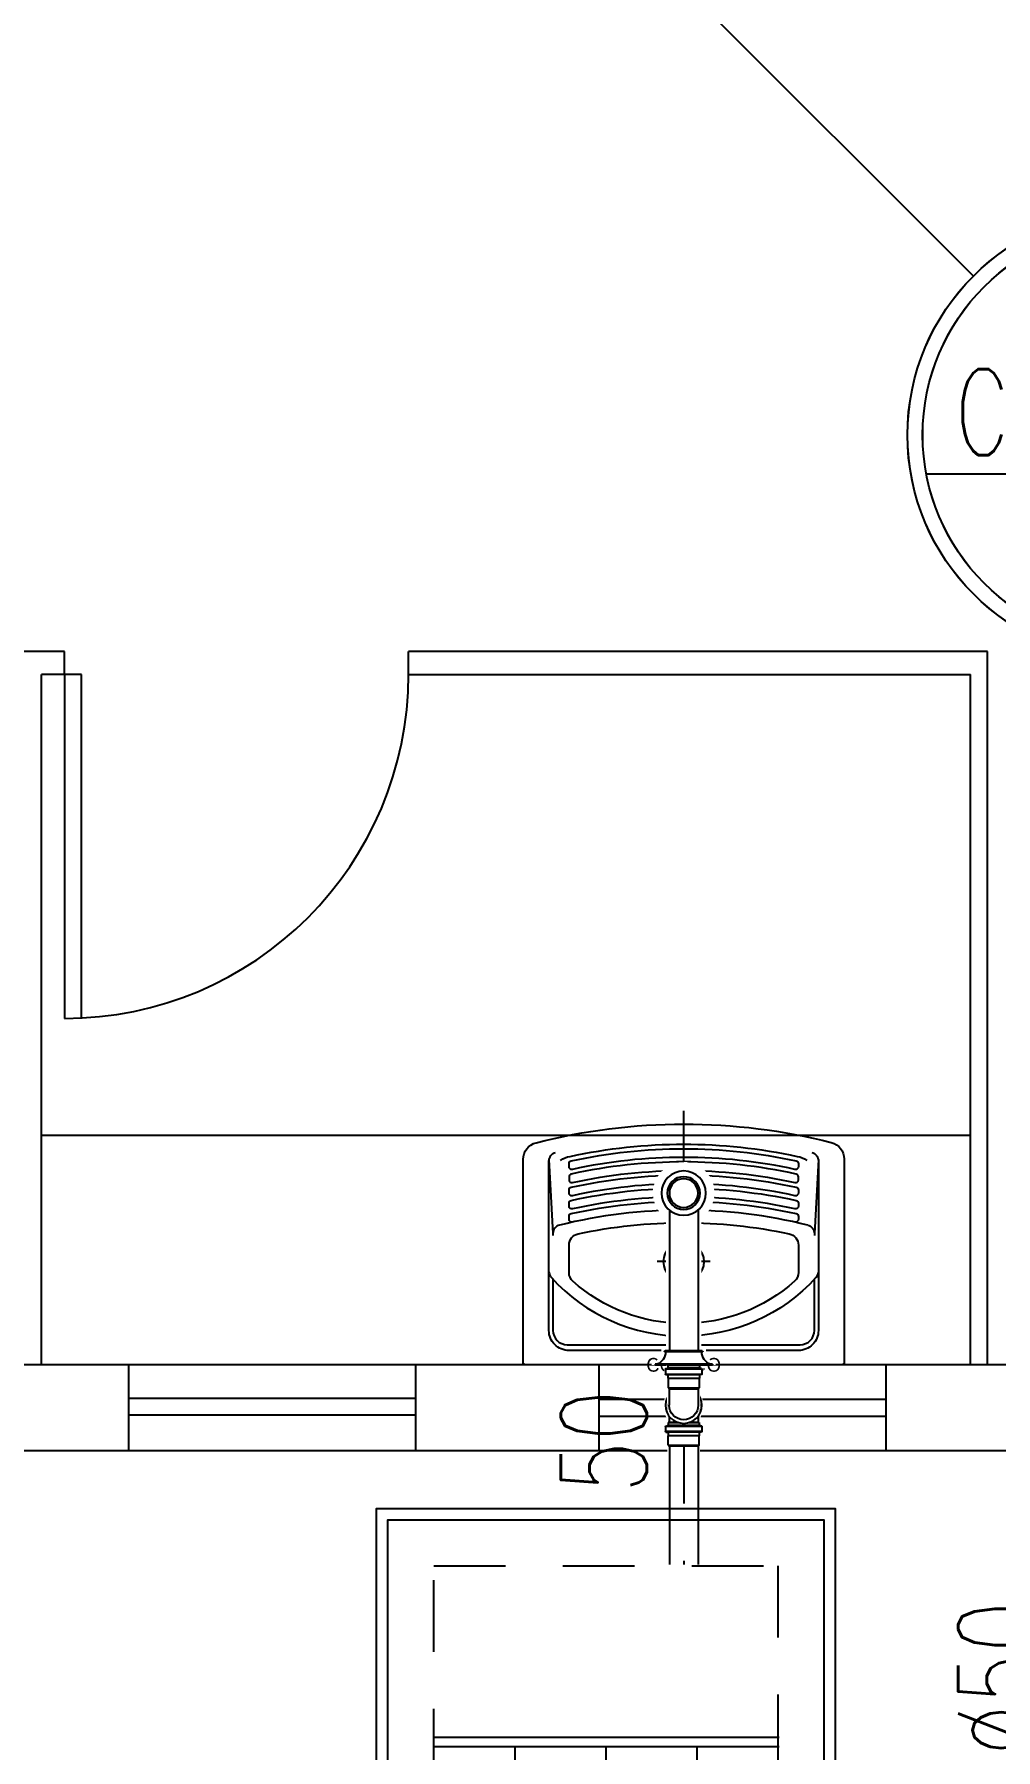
# Model space of a CAD drawing. Header units: inches. Extents: x 542787 to 543192, y 9574025 to 9574373.
# Drawn here: x 543041.384 to 543043.06, y 9574105.033 to 9574108.026 of the extents above; entities that cross this region are included whole.
import ezdxf
from ezdxf.enums import TextEntityAlignment as Align

# ---------------------------------------------------------------- set-up
doc = ezdxf.new("R2010")
doc.units = ezdxf.units.IN
doc.header["$MEASUREMENT"] = 0
for name, pattern in [('DASHDOT', [1, 0.5, -0.25, 0, -0.25]), ('HIDDEN', [0.375, 0.25, -0.125]), ('HIDDEN2', [4.7625, 3.175, -1.5875])]:
    doc.linetypes.add(name, pattern=pattern)
for name, color, linetype in [('EIXO', 8, 'Continuous'), ('I-ARQ', 8, 'Continuous'), ('I-ESGOTO', 6, 'Continuous'), ('I-NORMO_INST', 4, 'Continuous'), ('I-SABAO', 30, 'Continuous')]:
    doc.layers.add(name, color=color, linetype=linetype)
doc.styles.add('125', font='ROMANS.SHX', dxfattribs={"width": 0.7, "height": 0.25})
doc.styles.add('25', font='ROMANS.SHX', dxfattribs={"width": 0.7, "height": 0.05})
doc.styles.add('50', font='ROMANS.SHX', dxfattribs={"width": 0.7, "height": 0.1})

# ---------------------------------------------------------------- blocks, each defined once
blk = doc.blocks.new('*U86')
at = {"color": 2}
blk.add_wipeout([(0.0285, 0), (0.0285, -0.3161), (-0.0285, -0.3161), (-0.0285, 0)], dxfattribs=at)
for p, q in [((-0.025, 0), (-0.025, -0.3161)), ((0.025, 0), (0.025, -0.3161))]:
    blk.add_line(p, q)
at = {"layer": 'EIXO', "linetype": 'DASHDOT', "ltscale": 0.01}
blk.add_line((0, 0), (0, -0.3161), dxfattribs=at)
blk = doc.blocks.new('CS')
at = {"color": 2, "ltscale": 0.5}
blk.add_wipeout([(0.302, -0.302), (0.302, 0.302), (-0.302, 0.302), (-0.302, -0.302)], dxfattribs=at)
for p, q in [((0, -0.302), (0, 0.302)), ((0.0161, -0.302), (0.0161, 0.302))]:
    blk.add_line(p, q)
at = {"color": 8}
for p, q in [((0.0161, 0.1585), (0.302, 0.1585)), ((0.0161, 0), (0.302, 0)), ((0.0161, -0.1585), (0.302, -0.1585))]:
    blk.add_line(p, q, dxfattribs=at)
at = {"ltscale": 0.5}
blk.add_lwpolyline([(0.4, -0.4), (0.4, 0.4), (-0.4, 0.4), (-0.4, -0.4)], close=True, dxfattribs=at)
at = {"color": 8, "ltscale": 0.5}
blk.add_lwpolyline([(0.38, -0.38), (0.38, 0.38), (-0.38, 0.38), (-0.38, -0.38)], close=True, dxfattribs=at)
at = {"color": 8, "linetype": 'HIDDEN', "ltscale": 0.5}
blk.add_lwpolyline([(0.3, -0.3), (0.3, 0.3), (-0.3, 0.3), (-0.3, -0.3)], close=True, dxfattribs=at)
blk = doc.blocks.new('SF50')
at = {"color": 8, "linetype": 'Continuous'}
for p, q in [((0.0013, 0.05), (0, 0.05)), ((0, 0.05), (0, -0.05)), ((0.0013, 0.05), (0.0013, -0.05)), ((0.0238, 0.0333), (0.023, 0.0333)), ((0.023, 0.0333), (0.023, -0.0333)), ((0.0246, 0.0325), (0.0246, -0.0325)), ((0.0013, -0.05), (0, -0.05)), ((0.0238, -0.0333), (0.023, -0.0333))]:
    blk.add_line(p, q, dxfattribs=at)
at = {"linetype": 'Continuous'}
for p, q in [((0.2705, 0.025), (0.0246, 0.025)), ((0.2705, -0.025), (0.0246, -0.025))]:
    blk.add_line(p, q, dxfattribs=at)
for radius in [0.0387, 0.025]:
    blk.add_circle((0.3, 0), radius)
at = {"color": 8}
blk.add_circle((0.3, 0), 0.0287, dxfattribs=at)
at = {"linetype": 'Continuous'}
for centre, start, end in [((0.0234, 0.0554), 201.6148, 268.9949), ((0.0234, -0.0554), 91.0051, 158.3852)]:
    blk.add_arc(centre, 0.0238, start, end, dxfattribs=at)
at = {"color": 8, "linetype": 'Continuous'}
for centre, start, end in [((0.0238, 0.0325), 0, 90), ((0.0238, -0.0325), 270, 0)]:
    blk.add_arc(centre, 0.000833, start, end, dxfattribs=at)
at = {"color": 2}
blk.add_wipeout([(0, 0.0557), (0.007, 0.0557), (0.007, 0.0478), (0.0173, 0.039), (0.0304, 0.039), (0.0304, 0.0307), (0.2565, 0.0307), (0.2649, 0.0408), (0.2793, 0.0497), (0.2957, 0.0539), (0.3125, 0.0527), (0.3282, 0.0464), (0.3412, 0.0355), (0.3502, 0.0212), (0.3543, 0.0048), (0.3532, -0.0121), (0.3469, -0.0278), (0.336, -0.0408), (0.3217, -0.0497), (0.3053, -0.0539), (0.2884, -0.0527), (0.2727, -0.0464), (0.2597, -0.0355), (0.2567, -0.0307), (0.0304, -0.0307), (0.0304, -0.039), (0.0173, -0.039), (0.007, -0.0478), (0.007, -0.0557), (0, -0.0557)], dxfattribs=at)
at = {"color": 8, "linetype": 'Continuous'}
for p, q in [((0.0013, 0.05), (0, 0.05)), ((0, 0.05), (0, -0.05)), ((0.0013, 0.05), (0.0013, -0.05)), ((0.0238, 0.0333), (0.023, 0.0333)), ((0.023, 0.0333), (0.023, -0.0333)), ((0.0246, 0.0325), (0.0246, -0.0325)), ((0.0013, -0.05), (0, -0.05)), ((0.0238, -0.0333), (0.023, -0.0333))]:
    blk.add_line(p, q, dxfattribs=at)
at = {"linetype": 'Continuous'}
for p, q in [((0.2705, 0.025), (0.0246, 0.025)), ((0.2705, -0.025), (0.0246, -0.025))]:
    blk.add_line(p, q, dxfattribs=at)
for radius in [0.0387, 0.025]:
    blk.add_circle((0.3, 0), radius)
at = {"color": 8}
blk.add_circle((0.3, 0), 0.0287, dxfattribs=at)
at = {"linetype": 'Continuous'}
for centre, start, end in [((0.0234, 0.0554), 201.6148, 268.9949), ((0.0234, -0.0554), 91.0051, 158.3852)]:
    blk.add_arc(centre, 0.0238, start, end, dxfattribs=at)
at = {"color": 8, "linetype": 'Continuous'}
for centre, start, end in [((0.0238, 0.0325), 0, 90), ((0.0238, -0.0325), 270, 0)]:
    blk.add_arc(centre, 0.000833, start, end, dxfattribs=at)
blk = doc.blocks.new('*U235')
at = {"color": 1, "style": '25'}
for tag, flags, p in [('DESCRICAO', 1, (0, -0.1085)), ('MARCA', 1, (0, -0.1877)), ('QUANT.', 3, (0, -0.2718))]:
    blk.add_attdef(tag, text='', height=0.05, dxfattribs=dict(at, flags=flags)).set_placement(p, align=Align.CENTER)
at = {"color": 2}
blk.add_wipeout([(0.0181, 0.0319), (0.0248, 0.0281), (0.035, 0.034), (0.0492, 0.034), (0.0492, 0.0294), (0.0718, 0.0294), (0.0718, 0), (0.0718, -0.0294), (0.0492, -0.0294), (0.0492, -0.034), (0.035, -0.034), (0.0248, -0.0281), (0.02, -0.0297), (0.0097, -0.0345), (-0.0085, -0.0332), (-0.0203, -0.0299), (-0.0264, -0.0241), (-0.0311, -0.0161), (-0.0341, -0.006), (-0.0341, 0.0054), (-0.0307, 0.0173), (-0.0264, 0.0257), (-0.0173, 0.0319), (-0.0072, 0.0341), (0.0062, 0.0345)], dxfattribs=at)
for p, q in [((0.0364, 0.0311), (0.0356, 0.0281)), ((0.0374, 0.0318), (0.0461, 0.0318)), ((0.0374, -0.0308), (0.0374, 0.0308)), ((0.0461, -0.0308), (0.0461, 0.0308)), ((0.0471, 0.0309), (0.0474, 0.0283)), ((0.0192, 0.0253), (0.0303, 0.0253)), ((0.0303, 0.0273), (0.0347, 0.0273)), ((0.0303, 0.0097), (0.0303, 0.0273)), ((0.0484, 0.0273), (0.053, 0.0273)), ((0.053, 0.0273), (0.0533, 0.0271)), ((0.07, 0.0271), (0.0533, 0.0271)), ((0.07, 0.0271), (0.0718, 0.0253)), ((0.0718, -0.0253), (0.0718, 0.0253)), ((0.0192, -0.0253), (0.0303, -0.0253)), ((0.0303, -0.0273), (0.0303, -0.0097)), ((0.0303, -0.0273), (0.0347, -0.0273)), ((0.0364, -0.0311), (0.0356, -0.0281)), ((0.0471, -0.0309), (0.0474, -0.0283)), ((0.0484, -0.0273), (0.053, -0.0273)), ((0.053, -0.0273), (0.0533, -0.0271)), ((0.07, -0.0271), (0.0533, -0.0271)), ((0.07, -0.0271), (0.0718, -0.0253)), ((0.0374, -0.0318), (0.0461, -0.0318))]:
    blk.add_line(p, q)
at = {"color": 8}
for p, q in [((0.0303, 0.0253), (0.0303, 0.0097)), ((0.0354, -0.0273), (0.0354, 0.0273)), ((0.0474, -0.0273), (0.0474, 0.0273)), ((0.053, 0.0273), (0.053, -0.0273)), ((0.0533, -0.0271), (0.0533, 0.0271)), ((0.07, 0.0271), (0.07, -0.0271)), ((0.0303, -0.0097), (0.0303, -0.0253))]:
    blk.add_line(p, q, dxfattribs=at)
for radius in [0.0318, 0.0274]:
    blk.add_circle((0, 0), radius)
blk.add_circle((0, 0), 0.0256, dxfattribs=at)
for centre, start, end in [((0.0374, 0.0308), 90, 165), ((0.0461, 0.0308), 5, 90), ((0.0347, 0.0284), 270, 345), ((0.0484, 0.0284), 185, 270), ((0.0347, -0.0284), 15, 90), ((0.0484, -0.0284), 90, 175), ((0.0374, -0.0308), 195, 270), ((0.0461, -0.0308), 270, 355)]:
    blk.add_arc(centre, 0.001, start, end)
blk = doc.blocks.new('*U85')
at = {"color": 1, "style": '25'}
for tag, flags, p in [('DESCRICAO', 1, (0, -0.1085)), ('MARCA', 1, (0, -0.1877)), ('QUANT.', 3, (0, -0.2718))]:
    blk.add_attdef(tag, text='', height=0.05, dxfattribs=dict(at, flags=flags)).set_placement(p, align=Align.CENTER)
at = {"color": 2}
blk.add_wipeout([(-0.0245, -0.0287), (-0.0413, -0.0294), (-0.0514, -0.034), (-0.0656, -0.034), (-0.0656, -0.0294), (-0.07, -0.0294), (-0.07, 0), (-0.07, 0.0294), (-0.0661, 0.0294), (-0.0661, 0.034), (-0.0519, 0.034), (-0.0417, 0.0292), (-0.0182, 0.0297), (-0.0088, 0.0292), (0.01, 0.0277), (0.0196, 0.0239), (0.0234, 0.0192), (0.0273, 0.0124), (0.0297, 0.006), (0.0291, -0.0054), (0.0264, -0.0148), (0.0214, -0.0211), (0.0129, -0.0258), (0.0036, -0.0287), (-0.0055, -0.0287)], dxfattribs=at)
for p, q in [((-0.0639, 0.0311), (-0.0647, 0.0281)), ((-0.0629, 0.0318), (-0.0542, 0.0318)), ((-0.0629, -0.0308), (-0.0629, 0.0308)), ((-0.0534, -0.0308), (-0.0534, 0.0308)), ((-0.0532, 0.0309), (-0.0529, 0.0283)), ((-0.07, -0.0274), (-0.07, 0.0274)), ((-0.07, 0.0274), (-0.0656, 0.0274)), ((-0.0519, 0.0274), (-0.0473, 0.0274)), ((-0.0473, 0.0274), (-0.0471, 0.0272)), ((-0.0471, 0.0272), (-0.0303, 0.0272)), ((-0.0471, 0.0272), (-0.0471, -0.0272)), ((-0.0303, 0.0272), (-0.0303, -0.0272)), ((-0.0303, 0.0272), (-0.0285, 0.0254)), ((-0.0285, 0.0254), (0, 0.0254)), ((-0.07, -0.0274), (-0.0656, -0.0274)), ((-0.0639, -0.0311), (-0.0647, -0.0281)), ((-0.0532, -0.0309), (-0.0529, -0.0283)), ((-0.0519, -0.0274), (-0.0473, -0.0274)), ((-0.0473, -0.0274), (-0.0471, -0.0272)), ((-0.0471, -0.0272), (-0.0303, -0.0272)), ((-0.0303, -0.0272), (-0.0285, -0.0254)), ((-0.0285, -0.0254), (0, -0.0254)), ((-0.0629, -0.0318), (-0.0542, -0.0318))]:
    blk.add_line(p, q)
at = {"color": 8}
for p, q in [((-0.0649, -0.0274), (-0.0649, 0.0274)), ((-0.0529, -0.0274), (-0.0529, 0.0274)), ((-0.0473, 0.0274), (-0.0473, -0.0274)), ((-0.0285, 0.0254), (-0.0285, -0.0254))]:
    blk.add_line(p, q, dxfattribs=at)
for centre, radius, start, end in [((-0.0629, 0.0308), 0.001, 90, 165), ((-0.0542, 0.0308), 0.001, 5, 90), ((-0.0656, 0.0283), 0.001, 270, 345), ((-0.0519, 0.0283), 0.001, 185, 270), ((0, 0), 0.0254, 270, 90), ((-0.0656, -0.0283), 0.001, 15, 90), ((-0.0519, -0.0283), 0.001, 90, 175), ((-0.0629, -0.0308), 0.001, 195, 270), ((-0.0542, -0.0308), 0.001, 270, 355)]:
    blk.add_arc(centre, radius, start, end)
blk = doc.blocks.new('BOLA')
at = {"style": '50', "width": 0.7, "flags": 1}
blk.add_attdef('ALTUARA', text='', height=0.002, dxfattribs=at).set_placement((0.00026, -0.007526), align=Align.CENTER)
at = {"color": 2}
blk.add_wipeout([(-0.003431, 0.003307), (-0.000897, 0.004686), (0.001845, 0.004422), (0.003566, 0.003136), (0.004587, 0.001341), (0.004757, -0.000322), (0.004228, -0.002231), (0.002999, -0.003724), (0.001108, -0.004707), (-0.000878, -0.004726), (-0.00258, -0.004083), (-0.003431, -0.003327), (-0.004508, -0.001702), (-0.004792, -0.000077), (-0.004527, 0.001624)], dxfattribs=at)
at = {"color": 8}
blk.add_line((-0.004793, -0.000905), (0.004793, -0.000905), dxfattribs=at)
blk.add_circle((0, 0), 0.005231, dxfattribs=at)
blk.add_circle((0, 0), 0.004878)
at = {"style": '50', "width": 0.7}
blk.add_attdef('NAF', (-0.004127, -0.000465), '', height=0.002, dxfattribs=at)
blk.add_attdef('NU', text='', height=0.002, dxfattribs=at).set_placement((0, -0.003846), align=Align.CENTER)
blk = doc.blocks.new('*U190')
blk.add_line((0, -0.059953), (0, -0.035208))
at = {"color": 8}
blk.add_circle((0, -0.029977), 0.005231, dxfattribs=at)
blk.add_circle((0, -0.029977), 0.004878)

msp = doc.modelspace()

# ---------------------------------------------------------------- linework, layer by layer
at = {"layer": 'I-ARQ'}
for p, q in [((543041.436, 9574106.949), (543041.216, 9574106.949)), ((543041.436, 9574106.909), (543041.436, 9574106.949)), ((543043.026, 9574106.949), (543042.036, 9574106.949)), ((543042.036, 9574106.909), (543042.036, 9574106.949)), ((543043.046, 9574106.949), (543042.036, 9574106.949)), ((543043.046, 9574105.7045), (543043.046, 9574106.949)), ((543041.396, 9574105.7045), (543041.396, 9574106.909)), ((543041.436, 9574106.909), (543041.396, 9574106.909)), ((543041.466, 9574106.909), (543041.436, 9574106.909)), ((543041.436, 9574106.909), (543041.436, 9574106.309)), ((543041.466, 9574106.309), (543041.466, 9574106.909)), ((543042.036, 9574106.909), (543043.016, 9574106.909)), ((543043.016, 9574105.7045), (543043.016, 9574106.909)), ((543043.046, 9574105.7045), (543043.046, 9574106.2064)), ((543042.516, 9574105.6871), (543042.516, 9574106.1474)), ((543042.281, 9574106.0625), (543042.288, 9574105.9336)), ((543042.751, 9574106.0625), (543042.744, 9574105.9336)), ((543044.916, 9574105.7045), (543038.971, 9574105.7045)), ((543044.916, 9574105.5545), (543038.971, 9574105.5545))]:
    msp.add_line(p, q, dxfattribs=at)
at = {"layer": 'I-ARQ', "linetype": 'HIDDEN2'}
for p, q in [((543043.016, 9574106.1045), (543041.396, 9574106.1045)), ((543041.5485, 9574105.5564), (543041.5485, 9574105.7064)), ((543042.0485, 9574105.7064), (543042.0485, 9574105.5564)), ((543042.3685, 9574105.5545), (543042.3685, 9574105.7045)), ((543042.8685, 9574105.7045), (543042.8685, 9574105.5545)), ((543041.5485, 9574105.6464), (543042.0485, 9574105.6464)), ((543042.3685, 9574105.6445), (543042.8685, 9574105.6445)), ((543042.0485, 9574105.6164), (543041.5485, 9574105.6164)), ((543042.8685, 9574105.6145), (543042.3685, 9574105.6145))]:
    msp.add_line(p, q, dxfattribs=at)
at = {"layer": 'I-ARQ'}
for points in [[(543042.236, 9574106.063, -0.342862), (543042.2586, 9574106.0921, -0.062239), (543042.516, 9574106.1245, -0.062209), (543042.7734, 9574106.0926, -0.343429), (543042.796, 9574106.0635), (543042.796, 9574105.7085, -0.414214), (543042.792, 9574105.7045), (543042.24, 9574105.7045, -0.414214), (543042.236, 9574105.7085), (543042.236, 9574106.063)], [(543042.3012, 9574106.0612, -0.116463), (543042.3182, 9574106.0682, -0.054267), (543042.516, 9574106.0895, -0.054267)], [(543042.516, 9574106.0895, -0.054267), (543042.7138, 9574106.0682, -0.116463), (543042.7308, 9574106.0612)], [(543042.281, 9574105.8659), (543042.281, 9574106.0604, -0.351315), (543042.2927, 9574106.075, -0.351315)], [(543042.7393, 9574106.075, -0.351315), (543042.751, 9574106.0604), (543042.751, 9574105.8659)], [(543042.3221, 9574105.9535, -0.47929), (543042.316, 9574105.9584), (543042.316, 9574105.9635, -0.352342), (543042.3199, 9574105.9684, -0.054267), (543042.516, 9574105.9895, -0.054267), (543042.7121, 9574105.9684, -0.352342), (543042.716, 9574105.9635), (543042.716, 9574105.9584, -0.47929), (543042.7099, 9574105.9535)], [(543042.2994, 9574105.9482, 0.344711), (543042.288, 9574105.9336), (543042.288, 9574105.9299)], [(543042.316, 9574105.9135, -0.353644), (543042.3318, 9574105.9331, -0.053117), (543042.516, 9574105.9525, -0.053117), (543042.7002, 9574105.9331, -0.353644), (543042.716, 9574105.9135)], [(543042.7326, 9574105.9482, -0.344711), (543042.744, 9574105.9336), (543042.744, 9574105.9299)], [(543042.716, 9574105.9135), (543042.716, 9574105.8654, -0.213041), (543042.7094, 9574105.8505, -0.18486), (543042.516, 9574105.7765, -0.18486), (543042.3227, 9574105.8505, -0.213041), (543042.316, 9574105.8654), (543042.316, 9574105.9135)], [(543042.751, 9574105.8659), (543042.751, 9574105.7645, -0.414214), (543042.716, 9574105.7295), (543042.516, 9574105.7295), (543042.316, 9574105.7295, -0.414214), (543042.281, 9574105.7645), (543042.281, 9574105.8659)], [(543042.2853, 9574105.8567, 0.211535), (543042.516, 9574105.7545, 0.216945)], [(543042.288, 9574105.8537), (543042.288, 9574105.7645, 0.414214), (543042.313, 9574105.7395), (543042.516, 9574105.7395), (543042.719, 9574105.7395, 0.414214), (543042.744, 9574105.7645), (543042.744, 9574105.8537)], [(543042.7467, 9574105.8567, -0.211535), (543042.516, 9574105.7545, -0.216945)]]:
    msp.add_lwpolyline(points, format="xyb", dxfattribs=at)
for points in [[(543042.7099, 9574106.0455, 0.054577), (543042.516, 9574106.0665, 0.054577), (543042.3221, 9574106.0455, -0.47929), (543042.316, 9574106.0504), (543042.316, 9574106.0555, -0.352342), (543042.3199, 9574106.0604, -0.054267), (543042.516, 9574106.0815, -0.054267), (543042.7121, 9574106.0604, -0.352342), (543042.716, 9574106.0555), (543042.716, 9574106.0504, -0.47929)], [(543042.516, 9574106.0435, -0.054577), (543042.7099, 9574106.0225, 0.47929), (543042.716, 9574106.0274), (543042.716, 9574106.0325, 0.352342), (543042.7121, 9574106.0374, 0.054267), (543042.516, 9574106.0585, 0.054267), (543042.3199, 9574106.0374, 0.352342), (543042.316, 9574106.0325), (543042.316, 9574106.0274, 0.47929), (543042.3221, 9574106.0225, -0.054577)], [(543042.516, 9574106.0205, 0.054577), (543042.3221, 9574105.9995, -0.47929), (543042.316, 9574106.0044), (543042.316, 9574106.0095, -0.352342), (543042.3199, 9574106.0144, -0.054267), (543042.516, 9574106.0355, -0.054267), (543042.7121, 9574106.0144, -0.352342), (543042.716, 9574106.0095), (543042.716, 9574106.0044, -0.47929), (543042.7099, 9574105.9995, 0.054577)], [(543042.516, 9574105.9975, 0.054577), (543042.3221, 9574105.9765, -0.47929), (543042.316, 9574105.9814), (543042.316, 9574105.9865, -0.352342), (543042.3199, 9574105.9914, -0.054267), (543042.516, 9574106.0125, -0.054267), (543042.7121, 9574105.9914, -0.352342), (543042.716, 9574105.9865), (543042.716, 9574105.9814, -0.47929), (543042.7099, 9574105.9765, 0.054577)]]:
    msp.add_lwpolyline(points, format="xyb", close=True, dxfattribs=at)
msp.add_lwpolyline([(543042.5621, 9574105.8845), (543042.516, 9574105.8845), (543042.4699, 9574105.8845)], dxfattribs=at)
for radius in [0.035, 0.023]:
    msp.add_circle((543042.516, 9574105.8845), radius, dxfattribs=at)
for centre, radius, start, end in [((543041.436, 9574106.909), 0.6, 270, 0), ((543042.515, 9574105.0783), 0.8962, 89.9361, 103.9214), ((543042.517, 9574105.0783), 0.8962, 76.0786, 90.0639), ((543042.3109, 9574105.8742), 0.031, 195.5251, 214.385), ((543042.7212, 9574105.8742), 0.031, 325.615, 344.4749)]:
    msp.add_arc(centre, radius, start, end, dxfattribs=at)

# ---------------------------------------------------------------- texts
at = {"layer": 'I-ARQ', "text_generation_flag": 4, "flags": 3}
msp.add_attdef('CODIGO', text='TQ-11-S', height=0.024, dxfattribs=at).set_placement((543042.516, 9574105.7045), align=Align.MIDDLE)
at = {"layer": 'I-NORMO_INST', "style": '125', "width": 0.7}
for s, p in [('50', (543042.4519, 9574105.4812)), ('%%C50', (543043.1445, 9574105.022))]:
    msp.add_text(s, height=0.15, rotation=90, dxfattribs=at).set_placement(p)

# ---------------------------------------------------------------- next in the draw order: block references
at = {"layer": 'I-ESGOTO', "xscale": -1, "rotation": 270}
msp.add_blockref('SF50', (543042.516, 9574105.7041), dxfattribs=at)
at = {"layer": 'I-ESGOTO', "xscale": -1}
msp.add_blockref('*U86', (543042.516, 9574105.5623), dxfattribs=at)
at = {"layer": 'I-NORMO_INST', "xscale": 75, "yscale": 75, "zscale": 75}
msp.add_blockref('BOLA', (543043.2987, 9574107.327), dxfattribs=at).add_auto_attribs({'NAF': 'CV-06', 'NU': '%%c50'})

# ---------------------------------------------------------------- next in the draw order: block references
at = {"layer": 'I-ESGOTO', "xscale": -1, "rotation": 90}
msp.add_blockref('*U235', (543042.516, 9574105.6341), dxfattribs=at)
at = {"layer": 'I-SABAO', "xscale": -1, "rotation": 90}
msp.add_blockref('CS', (543042.3803, 9574105.0539), dxfattribs=at)

# ---------------------------------------------------------------- next in the draw order: block references
at = {"layer": 'I-ESGOTO', "xscale": -1, "rotation": 90}
msp.add_blockref('*U85', (543042.516, 9574105.6341), dxfattribs=at)

# ---------------------------------------------------------------- next in the draw order: block references
at = {"layer": 'I-NORMO_INST', "xscale": 75, "yscale": 75, "zscale": 75, "rotation": 224.9999999999999}
msp.add_blockref('*U190', (543044.8884, 9574105.7373), dxfattribs=at)

doc.saveas('drawing.dxf')
